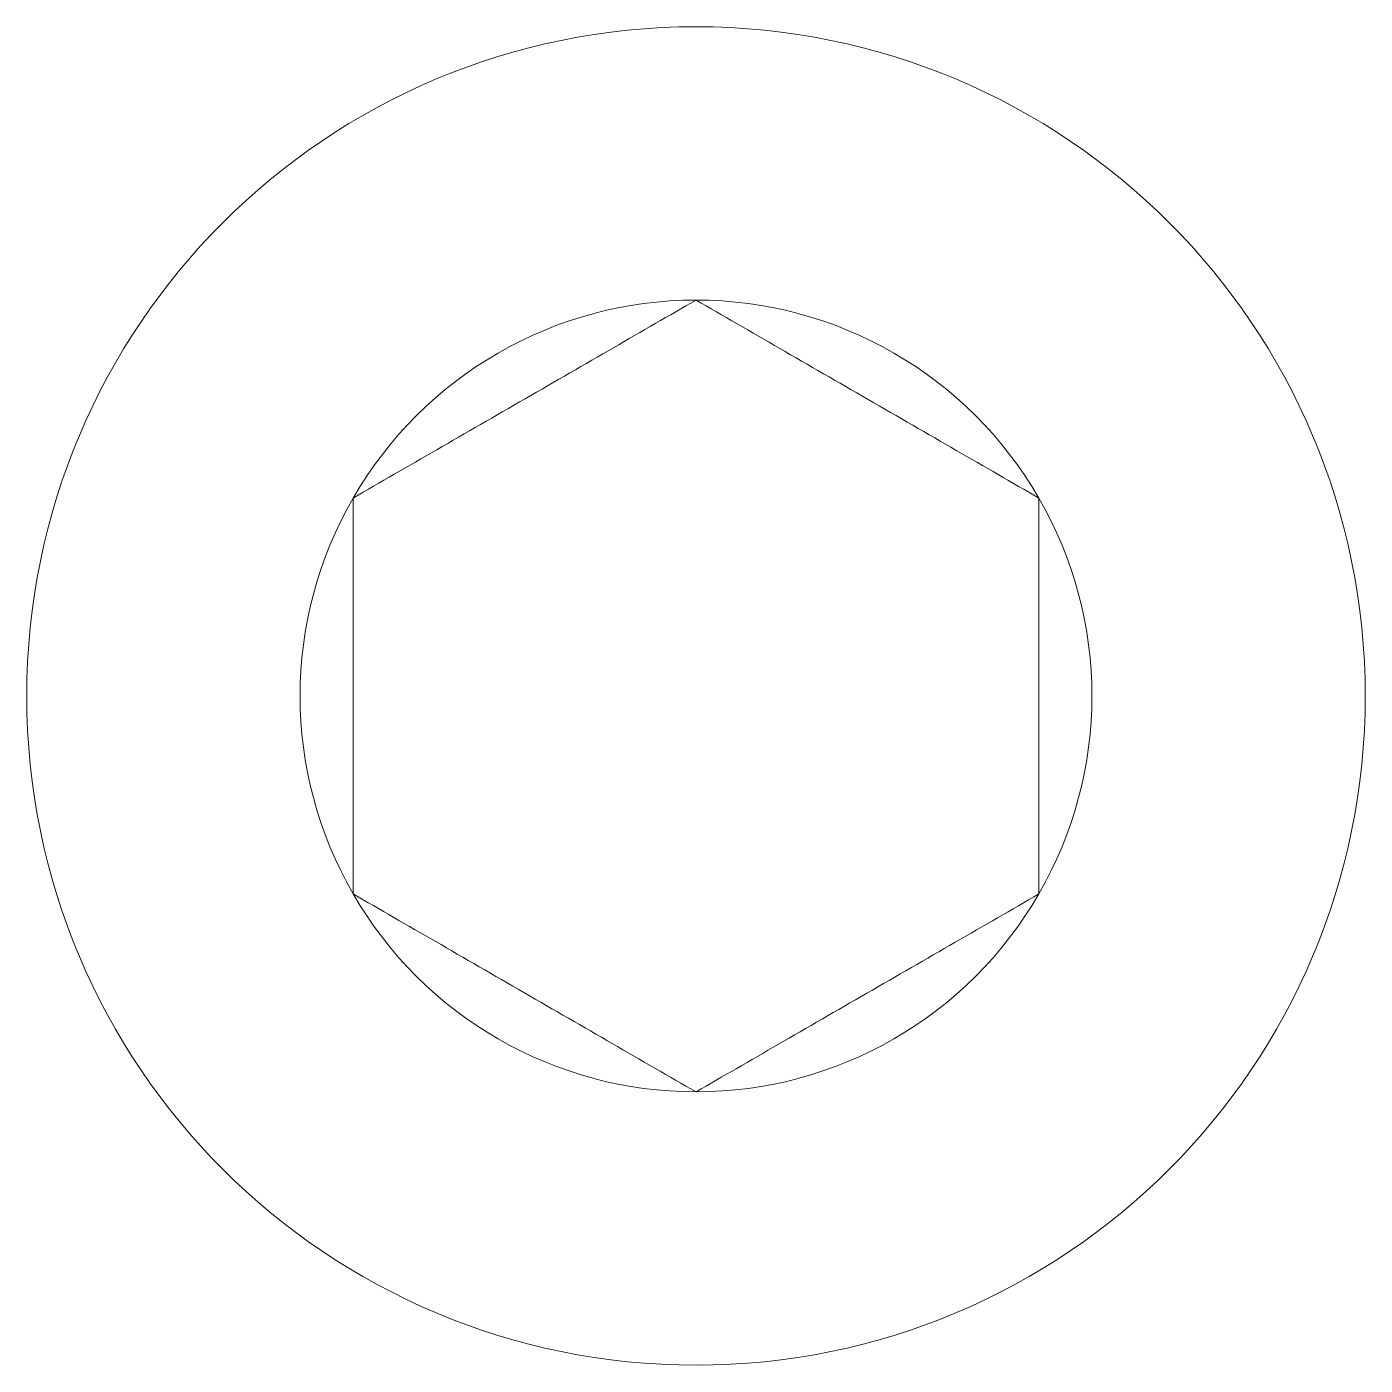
# Model space of a CAD drawing. Header units: inches. Extents: x -1 to 66.5, y -11.9 to 25.2.
# Drawn here: x 36.9653 to 37.1483, y 1.8198 to 2.0028 of the extents above; entities that cross this region are included whole.
import ezdxf

# ---------------------------------------------------------------- set-up
doc = ezdxf.new("R2010")
doc.units = ezdxf.units.IN
doc.header["$MEASUREMENT"] = 0
doc.linetypes.add('SLD-Solid', pattern=[0])
doc.layers.add('Fastener', color=134, linetype='Continuous')

msp = doc.modelspace()

# ---------------------------------------------------------------- linework, layer by layer
at = {"layer": 'Fastener', "linetype": 'SLD-Solid', "lineweight": 15}
msp.add_circle((37.05677, 1.91131), 0.0915, dxfattribs=at)
for start, end in [(90, 150), (30, 90), (150, 210), (330, 30), (210, 270), (270, 330)]:
    msp.add_arc((37.05677, 1.91131), 0.05413, start, end, dxfattribs=at)
for points, knots in [([(37.05677, 1.96543), (37.05311, 1.96332), (37.04936, 1.96116), (37.0416, 1.95668), (37.03751, 1.95431), (37.02523, 1.94723), (37.01726, 1.94262), (37.00989, 1.93837)], [0, 0, 0, 0, 0.25, 0.25, 0.5, 0.5, 1, 1, 1, 1]), ([(37.10364, 1.93837), (37.09998, 1.94048), (37.09624, 1.94265), (37.08848, 1.94712), (37.08439, 1.94949), (37.07211, 1.95658), (37.06414, 1.96118), (37.05677, 1.96543)], [0, 0, 0, 0, 0.25, 0.25, 0.5, 0.5, 1, 1, 1, 1]), ([(37.00989, 1.93837), (37.00989, 1.92998), (37.00989, 1.92083), (37.00989, 1.90654), (37.00989, 1.9019), (37.00989, 1.89283), (37.00989, 1.88843), (37.00989, 1.88424)], [0, 0, 0, 0, 0.5, 0.5, 0.75, 0.75, 1, 1, 1, 1]), ([(37.10364, 1.93837), (37.10364, 1.92998), (37.10364, 1.92083), (37.10364, 1.90654), (37.10364, 1.9019), (37.10364, 1.89283), (37.10364, 1.88843), (37.10364, 1.88424)], [0, 0, 0, 0, 0.5, 0.5, 0.75, 0.75, 1, 1, 1, 1]), ([(37.00989, 1.88424), (37.01356, 1.88213), (37.0173, 1.87997), (37.02506, 1.87549), (37.02915, 1.87312), (37.04143, 1.86604), (37.0494, 1.86143), (37.05677, 1.85718)], [0, 0, 0, 0, 0.25, 0.25, 0.5, 0.5, 1, 1, 1, 1]), ([(37.05677, 1.85718), (37.06043, 1.85929), (37.06418, 1.86146), (37.07193, 1.86594), (37.07603, 1.8683), (37.0883, 1.87539), (37.09628, 1.87999), (37.10364, 1.88424)], [0, 0, 0, 0, 0.25, 0.25, 0.5, 0.5, 1, 1, 1, 1])]:
    msp.add_open_spline(points, degree=3, knots=knots, dxfattribs=at)

doc.saveas('drawing.dxf')
